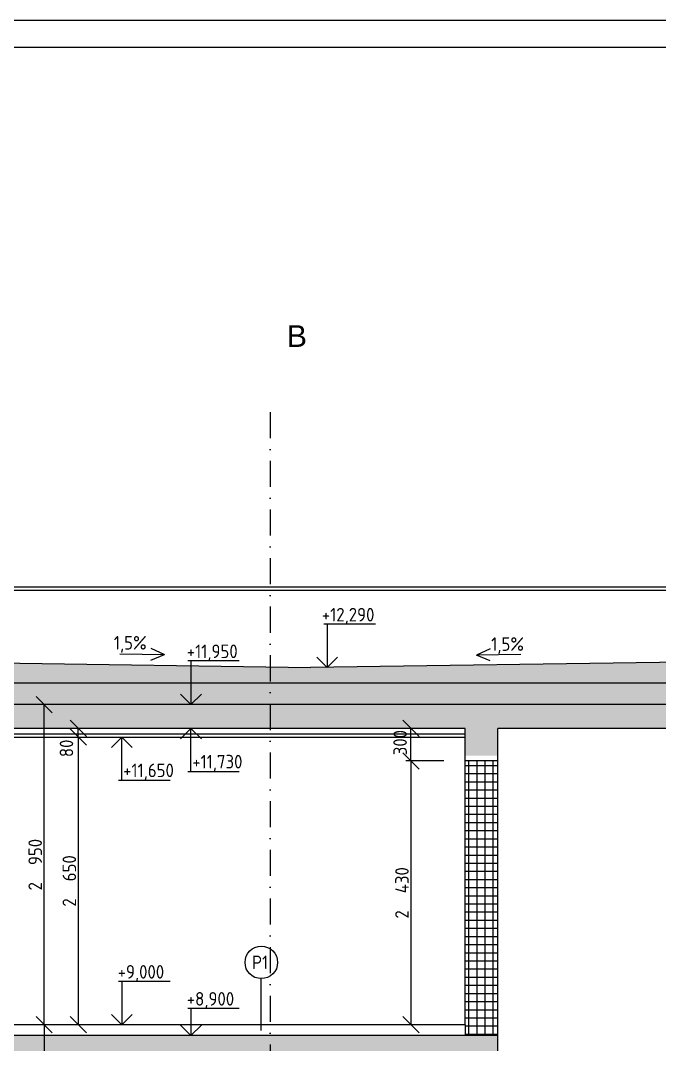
# Model space of a CAD drawing. Extents: x 3792242 to 5145247, y -1546315 to -1031918.
# Drawn here: x 3984689 to 3990571, y -1493312 to -1483880 of the extents above; entities that cross this region are included whole.
import ezdxf

# ---------------------------------------------------------------- set-up
doc = ezdxf.new("R2010")
doc.units = 0
doc.header["$MEASUREMENT"] = 0
doc.linetypes.add('BODKOCIARKOVANA_3', pattern=[5.6, 3, -1.3, 0, -1.3])
doc.layers.get('0').update_dxf_attribs({"linetype": 'CONTINUOUS'})
doc.layers.get('Defpoints').update_dxf_attribs({"color": 61, "linetype": 'CONTINUOUS'})
for name, color, linetype in [('KÓTY', 4, 'CONTINUOUS'), ('MÚRY', 1, 'CONTINUOUS'), ('OKNÁ', 143, 'CONTINUOUS'), ('osi', 253, 'CONTINUOUS'), ('TENKÁ', 7, 'CONTINUOUS'), ('ŠRAFY', 82, 'CONTINUOUS'), ('šrafy-múry', 8, 'CONTINUOUS')]:
    doc.layers.add(name, color=color, linetype=linetype)
doc.styles.add('styl1', font='arial.ttf')
doc.styles.add('STYLE1', font='isocp.shx')
doc.dimstyles.new('STANDARD-50', dxfattribs={"dimtxt": 125, "dimasz": 150, "dimexe": 10, "dimexo": 200, "dimgap": 20, "dimtad": 1, "dimdsep": 46, "dimlunit": 6, "dimtxsty": 'STYLE1', "dimblk1": 'OBLIQUE', "dimblk2": 'OBLIQUE', "dimsah": 1, "dimcen": 2.5, "dimse1": 1, "dimse2": 1, "dimadec": 0, "dimazin": 0, "dimtfac": 1, "dimtmove": 1, "dimatfit": 3, "dimldrblk": 'OBLIQUE', "dimfxl": 1, "dimtolj": 1, "dimtzin": 0, "dimarcsym": 0})
pattern_1 = [(0, (-1113810.456, 33513.662), (0, 37.5), [37.5, -37.5]), (90, (-1113810.456, 33513.662), (-37.5, 2e-15), [37.5, -37.5])]

# ---------------------------------------------------------------- blocks, each defined once
blk = doc.blocks.new('_OBLIQUE')
at = {"color": 0, "linetype": 'ByBlock'}
blk.add_line((-0.5, -0.5), (0.5, 0.5), dxfattribs=at)
blk = doc.blocks.new('*D39780')
at = {"layer": 'Defpoints', "color": 0}
for p in [(3984881, -1490480.1), (3984881, -1493130.1), (3985220.5, -1493130.1)]:
    blk.add_point(p, dxfattribs=at)
at = {"layer": 'KÓTY', "color": 0, "lineweight": -2, "ltscale": 0.25}
blk.add_line((3985220.5, -1490480.1), (3985220.5, -1493130.1), dxfattribs=at)
at = {"layer": 'KÓTY', "color": 0, "linetype": 'ByBlock', "lineweight": -2, "xscale": 150, "yscale": 150, "zscale": 150}
for p, rotation in [((3985220.5, -1490480.1), 90), ((3985220.5, -1493130.1), 270)]:
    blk.add_blockref('_OBLIQUE', p, dxfattribs=dict(at, rotation=rotation))
at = {"layer": 'KÓTY', "color": 0, "insert": (3985138, -1491805.1), "char_height": 125, "attachment_point": 5, "rotation": 90, "style": 'STYLE1'}
blk.add_mtext('\\A1;2ﾠ650', dxfattribs=at)
blk = doc.blocks.new('*D39781')
at = {"layer": 'Defpoints', "color": 0}
for p in [(3985220.5, -1490400.1), (3985220.5, -1490400.1), (3985220.5, -1490480.1)]:
    blk.add_point(p, dxfattribs=at)
at = {"layer": 'KÓTY', "color": 0, "lineweight": -2, "ltscale": 0.25}
blk.add_line((3985220.5, -1490480.1), (3985220.5, -1490400.1), dxfattribs=at)
at = {"layer": 'KÓTY', "color": 0, "linetype": 'ByBlock', "lineweight": -2, "xscale": 150, "yscale": 150, "zscale": 150}
for p, rotation in [((3985220.5, -1490400.1), 90), ((3985220.5, -1490480.1), 270)]:
    blk.add_blockref('_OBLIQUE', p, dxfattribs=dict(at, rotation=rotation))
at = {"layer": 'KÓTY', "color": 0, "insert": (3985111.5, -1490583.8), "char_height": 125, "attachment_point": 5, "rotation": 90, "style": 'STYLE1'}
blk.add_mtext('\\A1;80', dxfattribs=at)
blk = doc.blocks.new('*D39782')
at = {"layer": 'Defpoints', "color": 0}
for p in [(3984906.5, -1490180.1), (3984906.5, -1490180.1), (3984906.5, -1493130.1)]:
    blk.add_point(p, dxfattribs=at)
at = {"layer": 'KÓTY', "color": 0, "lineweight": -2, "ltscale": 0.25}
blk.add_line((3984906.5, -1493130.1), (3984906.5, -1490180.1), dxfattribs=at)
at = {"layer": 'KÓTY', "color": 0, "linetype": 'ByBlock', "lineweight": -2, "xscale": 150, "yscale": 150, "zscale": 150}
for p, rotation in [((3984906.5, -1490180.1), 90), ((3984906.5, -1493130.1), 270)]:
    blk.add_blockref('_OBLIQUE', p, dxfattribs=dict(at, rotation=rotation))
at = {"layer": 'KÓTY', "color": 0, "insert": (3984824, -1491655.1), "char_height": 125, "attachment_point": 5, "rotation": 90, "style": 'STYLE1'}
blk.add_mtext('\\A1;2ﾠ950', dxfattribs=at)
blk = doc.blocks.new('*D39812')
at = {"layer": 'Defpoints', "color": 0}
for p in [(3984906.5, -1493130.1), (3984906.5, -1496130.1), (3984906.5, -1496130.1)]:
    blk.add_point(p, dxfattribs=at)
at = {"layer": 'KÓTY', "color": 0, "lineweight": -2, "ltscale": 0.25}
blk.add_line((3984906.5, -1493130.1), (3984906.5, -1496130.1), dxfattribs=at)
at = {"layer": 'KÓTY', "color": 0, "linetype": 'ByBlock', "lineweight": -2, "xscale": 150, "yscale": 150, "zscale": 150}
for p, rotation in [((3984906.5, -1493130.1), 90), ((3984906.5, -1496130.1), 270)]:
    blk.add_blockref('_OBLIQUE', p, dxfattribs=dict(at, rotation=rotation))
at = {"layer": 'KÓTY', "color": 0, "insert": (3984824, -1494630.1), "char_height": 125, "attachment_point": 5, "rotation": 90, "style": 'STYLE1'}
blk.add_mtext('\\A1;3ﾠ000', dxfattribs=at)
blk = doc.blocks.new('*D39832')
at = {"layer": 'Defpoints', "color": 0}
for p in [(3987636, -1490400.1), (3988282.5, -1490400.1), (3987636, -1490700.1)]:
    blk.add_point(p, dxfattribs=at)
at = {"layer": 'KÓTY', "color": 0, "lineweight": -2, "ltscale": 0.25}
blk.add_line((3988282.5, -1490700.1), (3988282.5, -1490400.1), dxfattribs=at)
at = {"layer": 'KÓTY', "color": 0, "linetype": 'ByBlock', "lineweight": -2, "xscale": 150, "yscale": 150, "zscale": 150}
for p, rotation in [((3988282.5, -1490400.1), 90), ((3988282.5, -1490700.1), 270)]:
    blk.add_blockref('_OBLIQUE', p, dxfattribs=dict(at, rotation=rotation))
at = {"layer": 'KÓTY', "color": 0, "insert": (3988183, -1490530.8), "char_height": 125, "attachment_point": 5, "rotation": 90, "style": 'STYLE1'}
blk.add_mtext('\\A1;300', dxfattribs=at)
blk = doc.blocks.new('*D39833')
at = {"layer": 'Defpoints', "color": 0}
for p in [(3987636, -1490700.1), (3987636, -1493130.1), (3988282.5, -1493130.1)]:
    blk.add_point(p, dxfattribs=at)
at = {"layer": 'KÓTY', "color": 0, "lineweight": -2, "ltscale": 0.25}
blk.add_line((3988282.5, -1490700.1), (3988282.5, -1493130.1), dxfattribs=at)
at = {"layer": 'KÓTY', "color": 0, "linetype": 'ByBlock', "lineweight": -2, "xscale": 150, "yscale": 150, "zscale": 150}
for p, rotation in [((3988282.5, -1490700.1), 90), ((3988282.5, -1493130.1), 270)]:
    blk.add_blockref('_OBLIQUE', p, dxfattribs=dict(at, rotation=rotation))
at = {"layer": 'KÓTY', "color": 0, "insert": (3988200, -1491915.1), "char_height": 125, "attachment_point": 5, "rotation": 90, "style": 'STYLE1'}
blk.add_mtext('\\A1;2ﾠ430', dxfattribs=at)

msp = doc.modelspace()

# ---------------------------------------------------------------- hatches: boundary and pattern name
at = {"layer": 'ŠRAFY'}
h = msp.add_hatch(dxfattribs=at)
h.set_pattern_fill('SQUARE', color=256, scale=300)
h.set_pattern_definition(pattern_1)
h.paths.add_polyline_path([(3991182.044, -1489782.733), (3987513.896, -1489837.755), (3987511.544, -1489840.108), (3987509.261, -1489837.825), (3987357.044, -1489840.108), (3982522.044, -1489767.583), (3982522.044, -1489980.108), (3995402.044, -1489980.108), (3995402.044, -1489719.433), (3993582.044, -1489746.733), (3991182.044, -1489782.733)])
h.paths.add_polyline_path([(3984342.044, -1490001.137), (3984342.044, -1489713.539), (3984592.044, -1489713.539), (3984592.044, -1490001.137)], flags=9)
h = msp.add_hatch(dxfattribs=at)
h.set_pattern_fill('SQUARE', color=256, scale=300)
h.set_pattern_definition(pattern_1)
h.paths.add_polyline_path([(3995402.044, -1489980.108), (3982522.044, -1489980.108), (3982522.044, -1490180.108), (3995402.044, -1490180.108)])
h.paths.add_polyline_path([(3984250.044, -1490383.157), (3984250.044, -1490095.559), (3984500.044, -1490095.559), (3984500.044, -1490383.157)], flags=9)
at = {"layer": 'ŠRAFY', "ltscale": 0.25}
h = msp.add_hatch(dxfattribs=at)
h.set_pattern_fill('ANSI37', color=256, scale=600, angle=45)
h.set_pattern_definition([(90, (-4421084.13, 209283.9), (-75, 1e-14), []), (180, (-4421084.13, 209283.9), (-1e-14, -75), [])])
h.paths.add_polyline_path([(3989082.044, -1493230.108), (3989082.044, -1493130.108), (3989082.044, -1490700.108), (3988782.044, -1490700.108), (3988782.044, -1493130.108), (3988782.044, -1493230.108)])
at = {"layer": 'šrafy-múry'}
h = msp.add_hatch(dxfattribs=at)
h.set_pattern_fill('ANSI36', color=253, scale=800, angle=360)
h.set_pattern_definition([(45, (139723.04, 33563.66), (53.0330086, 194.4543648), [250, -50, 0, -50])])
h.paths.add_polyline_path([(3982322.044, -1490180.108), (3982322.044, -1489230.108), (3982162.044, -1489230.108), (3982162.044, -1490400.108), (3983362.044, -1490400.108), (3983562.044, -1490400.108), (3983632.044, -1490400.108), (3983667.044, -1490400.108), (3983737.044, -1490400.108), (3987467.044, -1490400.108), (3987582.044, -1490400.108), (3988782.044, -1490400.108), (3988782.044, -1490650.108), (3989082.044, -1490650.108), (3989082.044, -1490400.108), (3995422.044, -1490400.108), (3995422.044, -1490650.108), (3995762.044, -1490650.108), (3995762.044, -1489230.108), (3995602.044, -1489230.108), (3995602.044, -1490180.108), (3995402.044, -1490180.108), (3982522.044, -1490180.108)])
h = msp.add_hatch(dxfattribs=at)
h.set_pattern_fill('ANSI36', color=253, scale=800, angle=360)
h.set_pattern_definition([(45, (139723.04, 33513.66), (53.0330086, 194.4543648), [250, -50, 0, -50])])
h.paths.add_polyline_path([(3983657.044, -1493450.108), (3983737.044, -1493450.108), (3988782.044, -1493450.108), (3988782.044, -1493700.108), (3989082.044, -1493700.108), (3989082.044, -1493450.108), (3989082.044, -1493230.108), (3983657.044, -1493230.108)])
h.paths.add_polyline_path([(3991382.044, -1493450.108), (3995422.044, -1493450.108), (3995422.044, -1493700.108), (3995722.044, -1493700.108), (3995722.044, -1493450.108), (4002062.044, -1493450.108), (4002062.044, -1493700.108), (4002362.044, -1493700.108), (4002362.044, -1493450.108), (4005472.044, -1493450.108), (4005587.044, -1493450.108), (4008702.044, -1493450.108), (4008702.044, -1493700.108), (4008952.044, -1493700.108), (4008952.044, -1492530.108), (4008792.044, -1492530.108), (4008792.044, -1493230.108), (3991382.044, -1493230.108)])

# ---------------------------------------------------------------- linework, layer by layer
at = {"layer": 'KÓTY', "ltscale": 0.25}
msp.add_line((3988585.446, -1490700.108), (3988235.446, -1490700.108), dxfattribs=at)
at = {"layer": 'MÚRY'}
for p, q in [((3982522.044, -1489767.583), (3987357.044, -1489840.108)), ((3995402.044, -1489719.433), (3987357.044, -1489840.108)), ((3988782.044, -1490400.108), (3983737.044, -1490400.108)), ((3988782.044, -1493130.108), (3988782.044, -1490400.108)), ((3989082.044, -1493483.049), (3989082.044, -1490400.108)), ((3991382.044, -1490400.108), (3989082.044, -1490400.108)), ((3988782.044, -1493130.108), (3983587.044, -1493130.108))]:
    msp.add_line(p, q, dxfattribs=at)
at = {"layer": 'OKNÁ', "ltscale": 0.25}
msp.add_line((3986905.346, -1493182.679), (3986905.346, -1492705.004), dxfattribs=at)
msp.add_circle((3986905.346, -1492555.004), 150, dxfattribs=at)
at = {"layer": 'osi', "linetype": 'BODKOCIARKOVANA_3', "ltscale": 80}
msp.add_line((3986987.044, -1487486.244), (3986987.044, -1507826.838), dxfattribs=at)
at = {"layer": 'TENKÁ', "color": 7}
for p, q in [((4054832.044, -1483879.516), (3979004.385, -1483879.516)), ((4054582.044, -1484129.516), (3979254.385, -1484129.516))]:
    msp.add_line(p, q, dxfattribs=at)
at = {"layer": 'TENKÁ'}
for p, q in [((3992520.855, -1489100.108), (3981932.044, -1489100.108)), ((3992520.88, -1489130.108), (3982552.044, -1489130.108)), ((3992520.88, -1489130.108), (3982552.044, -1489130.108)), ((3985889.044, -1489661.838), (3986013.565, -1489719.02)), ((3989010.565, -1489668.426), (3988886.044, -1489725.608)), ((3985604.127, -1489711.873), (3986013.565, -1489719.02)), ((3985887.124, -1489771.821), (3986013.565, -1489719.02)), ((3989295.481, -1489718.462), (3988886.044, -1489725.608)), ((3989012.484, -1489778.41), (3988886.044, -1489725.608)), ((3982522.044, -1489980.108), (3995402.044, -1489980.108)), ((3995602.044, -1490180.108), (3982322.044, -1490180.108)), ((3983737.044, -1490450.108), (3988782.044, -1490450.108)), ((3983737.044, -1490480.108), (3988782.044, -1490480.108)), ((3989082.044, -1490700.108), (3988782.044, -1490700.108)), ((3988782.044, -1493130.108), (3988782.044, -1493230.108)), ((3989082.044, -1493230.108), (3981962.044, -1493230.108))]:
    msp.add_line(p, q, dxfattribs=at)
at = {"layer": 'TENKÁ', "linetype": 'ByBlock', "ltscale": 0.25}
for p, q in [((3987955.848, -1489440.108), (3987481.95, -1489440.108)), ((3987511.544, -1489440.108), (3987511.544, -1489840.108)), ((3986702.308, -1489777.838), (3986228.409, -1489777.838)), ((3986258.003, -1489777.838), (3986258.003, -1490180.108)), ((3987511.544, -1489840.108), (3987416.084, -1489744.649)), ((3987511.544, -1489840.108), (3987607.003, -1489744.649)), ((3986258.003, -1490180.108), (3986162.544, -1490084.649)), ((3986258.003, -1490180.108), (3986353.462, -1490084.649)), ((3986258.003, -1490400.108), (3986162.544, -1490495.568)), ((3986258.003, -1490400.108), (3986353.462, -1490495.568)), ((3986258.003, -1490800.108), (3986258.003, -1490400.108)), ((3985621.503, -1490480.108), (3985526.044, -1490575.568)), ((3985621.503, -1490480.108), (3985716.962, -1490575.568)), ((3985621.503, -1490880.108), (3985621.503, -1490480.108)), ((3986702.308, -1490800.108), (3986228.409, -1490800.108)), ((3986065.808, -1490880.108), (3985591.909, -1490880.108)), ((3986065.808, -1492730.108), (3985591.909, -1492730.108)), ((3985621.503, -1492730.108), (3985621.503, -1493130.108)), ((3986702.308, -1492978.838), (3986228.409, -1492978.838)), ((3986258.003, -1492978.838), (3986258.003, -1493230.108)), ((3985621.503, -1493130.108), (3985526.044, -1493034.649)), ((3985621.503, -1493130.108), (3985716.962, -1493034.649)), ((3986258.003, -1493230.108), (3986162.544, -1493134.649)), ((3986258.003, -1493230.108), (3986353.462, -1493134.649))]:
    msp.add_line(p, q, dxfattribs=at)

# ---------------------------------------------------------------- texts
at = {"layer": 'TENKÁ', "ltscale": 0.25}
for s, height, style, p in [('B', 200, 'styl1', (3987139.098, -1486886.244)), ('+12,290', 125, 'STYLE1', (3987462.433, -1489415.087)), ('1,5%', 125, 'STYLE1', (3985547.896, -1489674.062)), ('1,5%', 125, 'STYLE1', (3989021.335, -1489685.627)), ('+11,950', 125, 'STYLE1', (3986219.346, -1489752.511)), ('+11,730', 125, 'STYLE1', (3986269.846, -1490768.782)), ('+11,650', 125, 'STYLE1', (3985633.346, -1490848.782)), ('P1', 125, 'STYLE1', (3986819.541, -1492617.181)), ('+9,000', 125, 'STYLE1', (3985582.846, -1492704.782)), ('+8,900', 125, 'STYLE1', (3986219.346, -1492953.511))]:
    msp.add_text(s, height=height, dxfattribs=dict(at, style=style)).set_placement(p)

# ---------------------------------------------------------------- dimensions: what is measured, and where the dimension line sits
at = {"layer": 'KÓTY', "ltscale": 0.25}
for base, p1, p2, picture, middle in [((3984906.544, -1490180.108), (3984906.544, -1493130.108), (3984906.544, -1490180.108), '*D39782', (3984824.001, -1491655.108)), ((3985220.544, -1493130.108), (3984881.044, -1490480.108), (3984881.044, -1493130.108), '*D39780', (3985138.001, -1491805.108)), ((3984906.544, -1496130.108), (3984906.544, -1493130.108), (3984906.544, -1496130.108), '*D39812', (3984824.001, -1494630.108))]:
    dim = msp.add_linear_dim(base=base, p1=p1, p2=p2, angle=90, dimstyle='STANDARD-50', override={"dimtxsty": 'STYLE1', "dimldrblk": 'OBLIQUE'}, dxfattribs=at)
    dim.commit()
    dim.dimension.update_dxf_attribs({"geometry": picture, "text_midpoint": middle})
dim = msp.add_linear_dim(base=(3985220.544, -1490400.108), p1=(3985220.544, -1490480.108), p2=(3985220.544, -1490400.108), angle=90, dimstyle='STANDARD-50', override={"dimtxsty": 'STYLE1', "dimldrblk": 'OBLIQUE'}, dxfattribs=at)
dim.commit()
dim.dimension.update_dxf_attribs({"geometry": '*D39781', "text_midpoint": (3985194.044, -1490583.838), "dimtype": 160})
dim = msp.add_linear_dim(base=(3988282.544, -1490400.108), p1=(3987636.044, -1490700.108), p2=(3987636.044, -1490400.108), angle=90, dimstyle='STANDARD-50', dxfattribs=at)
dim.commit()
dim.dimension.update_dxf_attribs({"geometry": '*D39832', "text_midpoint": (3988265.544, -1490530.838), "dimtype": 160})
dim = msp.add_linear_dim(base=(3988282.544, -1493130.108), p1=(3987636.044, -1490700.108), p2=(3987636.044, -1493130.108), angle=90, dimstyle='STANDARD-50', dxfattribs=at)
dim.commit()
dim.dimension.update_dxf_attribs({"geometry": '*D39833', "text_midpoint": (3988200.001, -1491915.108)})

doc.saveas('drawing.dxf')
